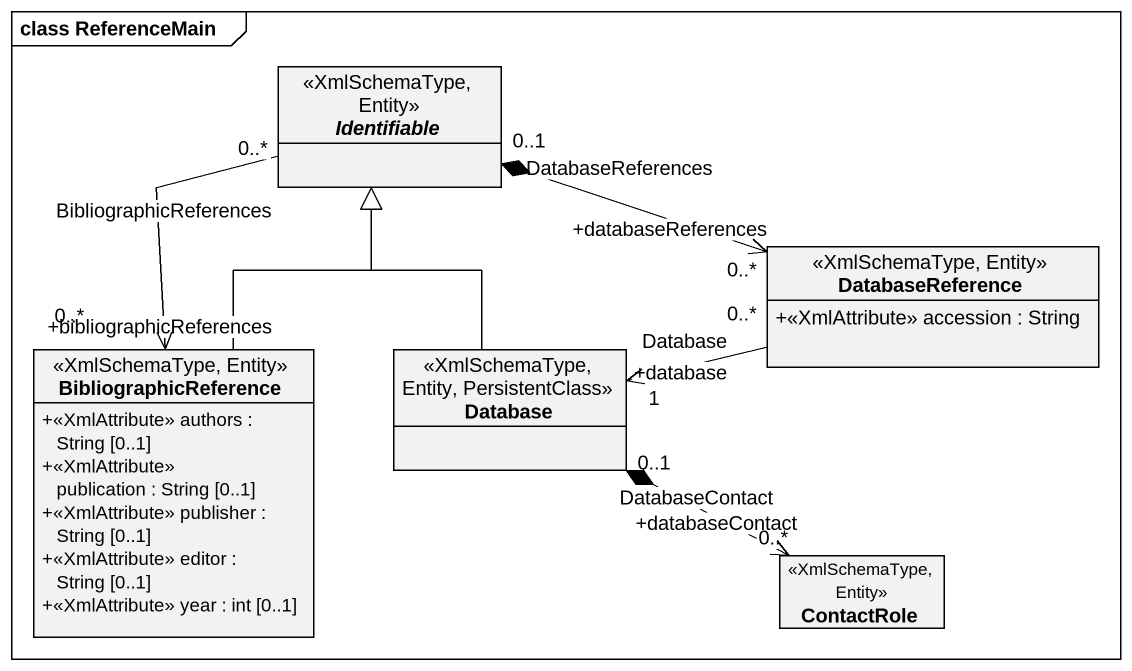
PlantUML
@startuml
mainframe class ReferenceMain
hide circle
hide empty members
skinparam classAttributeIconSize 0
abstract class Identifiable <<XmlSchemaType, Entity>>
class DatabaseReference <<XmlSchemaType, Entity>> {
  +<<XmlAttribute>> accession : String
}
class BibliographicReference <<XmlSchemaType, Entity>> {
  +<<XmlAttribute>> authors : String [0..1]
  +<<XmlAttribute>> publication : String [0..1]
  +<<XmlAttribute>> publisher : String [0..1]
  +<<XmlAttribute>> editor : String [0..1]
  +<<XmlAttribute>> year : int [0..1]
}
class "Database" as Database_ <<XmlSchemaType, Entity, PersistentClass>>
class ContactRole <<XmlSchemaType, Entity>>
DatabaseReference "0..*\n+databaseReferences" <-left-* "0..1" Identifiable : DatabaseReferences
DatabaseReference "0..*" -left-> "1\n+database" Database_ : Database
BibliographicReference -up-|> Identifiable
BibliographicReference "0..*\n+bibliographicReferences" <-up- "0..*" Identifiable : BibliographicReferences
Database_ -up-|> Identifiable
ContactRole "0..*\n+databaseContact" <-left-* "0..1" Database_ : DatabaseContact
@enduml
